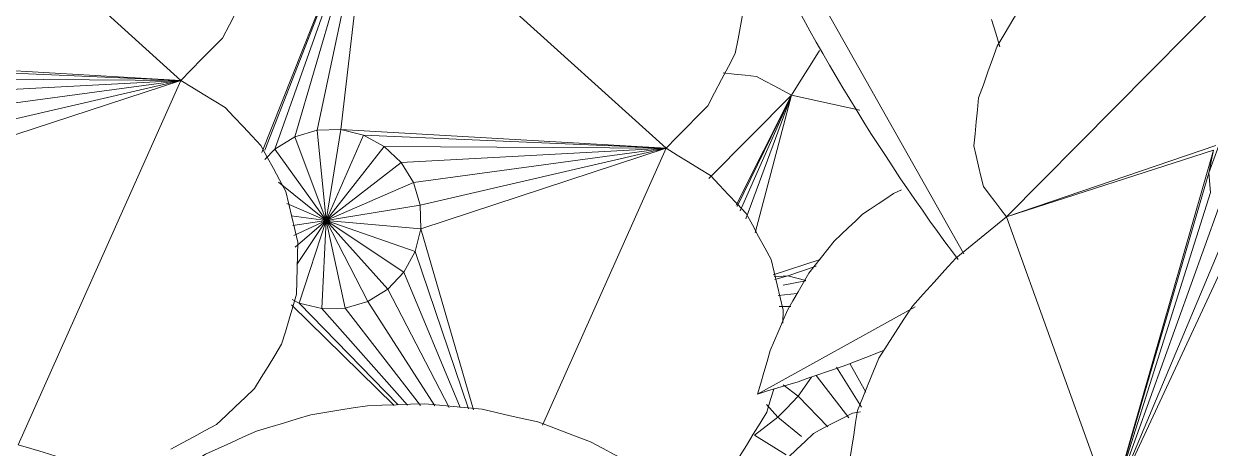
# Model space of a CAD drawing. Header units: metres. Extents: x -18.34 to -13.25, y -25.49 to -16.26.
# Drawn here: x -17.1936 to -17.0828, y -21.325 to -21.2853 of the extents above; entities that cross this region are included whole.
import ezdxf

# ---------------------------------------------------------------- set-up
doc = ezdxf.new("R2010")
doc.units = ezdxf.units.M
doc.layers.add('Importações nas famílias', color=7, linetype='Continuous', lineweight=5)
doc.layers.add('Vegetação', color=7, linetype='Continuous', lineweight=5)

# ---------------------------------------------------------------- blocks, each defined once
blk = doc.blocks.new('Planta_pergolado_12200 - plantas pergolado_skp_Component_17-V790-Pavimento 02 - Executivo')
at = {"layer": 'Importações nas famílias', "color": 9}
for p, q in [((0.62802, 0.06748), (0.64319, 0.03345)), ((0.62029, 0.04096), (0.64319, 0.03345)), ((0.62023, 0.03877), (0.64319, 0.03345)), ((0.64319, 0.03345), (0.61961, 0.03666)), ((0.64319, 0.03345), (0.61847, 0.03479)), ((0.64319, 0.03345), (0.61283, 0.03171)), ((0.61495, 0.03222), (0.64319, 0.03345)), ((0.61556, 0.00845), (0.64319, 0.03345)), ((0.61688, 0.03327), (0.64319, 0.03345))]:
    blk.add_line(p, q, dxfattribs=at)
at = {"layer": 'Importações nas famílias', "color": 9, "flags": 128}
for points in [[(0.63268, 0.06887), (0.63152, 0.06852), (0.63035, 0.06817), (0.62919, 0.06782), (0.62802, 0.06748)], [(0.64653, 0.06557), (0.64546, 0.06614), (0.6444, 0.06672), (0.64333, 0.0673), (0.64226, 0.06788)], [(0.65006, 0.06222), (0.64918, 0.06306), (0.6483, 0.06389), (0.64741, 0.06473), (0.64653, 0.06557)], [(0.6526, 0.05808), (0.65196, 0.05912), (0.65133, 0.06015), (0.65069, 0.06119), (0.65006, 0.06222)], [(0.65398, 0.05342), (0.65364, 0.05458), (0.65329, 0.05575), (0.65295, 0.05691), (0.6526, 0.05808)], [(0.65412, 0.04855), (0.65408, 0.04977), (0.65405, 0.05098), (0.65402, 0.0522), (0.65398, 0.05342)], [(0.65299, 0.04382), (0.65327, 0.045), (0.65355, 0.04619), (0.65383, 0.04737), (0.65412, 0.04855)], [(0.65067, 0.03954), (0.65125, 0.04061), (0.65183, 0.04168), (0.65241, 0.04275), (0.65299, 0.04382)], [(0.64733, 0.036), (0.64817, 0.03689), (0.649, 0.03777), (0.64984, 0.03865), (0.65067, 0.03954)], [(0.64319, 0.03345), (0.64423, 0.03409), (0.64526, 0.03473), (0.6463, 0.03536), (0.64733, 0.036)], [(0.64707, 0.0295), (0.6461, 0.03049), (0.64513, 0.03148), (0.64416, 0.03246), (0.64319, 0.03345)], [(0.64965, 0.02459), (0.649, 0.02582), (0.64836, 0.02704), (0.64772, 0.02827), (0.64707, 0.0295)]]:
    blk.add_lwpolyline(points, dxfattribs=at)
blk = doc.blocks.new('Planta_pergolado_12200 - plantas pergolado_skp_Component_16-V2914-Pavimento 02 - Executivo')
at = {"extrusion": (0, 0, -1), "zscale": -1, "rotation": 180}
blk.add_blockref('Planta_pergolado_12200 - plantas pergolado_skp_Component_17-V790-Pavimento 02 - Executivo', (0.24212, -0.15907), dxfattribs=at)
blk = doc.blocks.new('Planta_pergolado_12200 - plantas pergolado_skp_Component_17-V2918-Pavimento 02 - Executivo')
at = {"layer": 'Importações nas famílias', "color": 9}
for p, q in [((0.40862, -0.19924), (0.41873, -0.17386)), ((0.40891, -0.19904), (0.41873, -0.17386)), ((0.40984, -0.19893), (0.41873, -0.17386)), ((0.41171, -0.19779), (0.41873, -0.17386)), ((0.41381, -0.19717), (0.41873, -0.17386)), ((0.416, -0.19712), (0.41873, -0.17386)), ((0.41873, -0.17386), (0.44636, -0.19886)), ((0.41381, -0.19717), (0.416, -0.19712)), ((0.41465, -0.20561), (0.416, -0.19712)), ((0.44636, -0.19886), (0.416, -0.19712)), ((0.41813, -0.19763), (0.416, -0.19712)), ((0.40984, -0.19893), (0.41171, -0.19779)), ((0.41171, -0.19779), (0.41381, -0.19717)), ((0.41465, -0.20561), (0.41171, -0.19779)), ((0.41465, -0.20561), (0.41381, -0.19717)), ((0.41465, -0.20561), (0.41813, -0.19763)), ((0.42005, -0.19868), (0.41813, -0.19763)), ((0.41813, -0.19763), (0.44636, -0.19886)), ((0.40891, -0.19991), (0.40984, -0.19893)), ((0.41465, -0.20561), (0.40984, -0.19893)), ((0.41465, -0.20561), (0.42005, -0.19868)), ((0.42164, -0.2002), (0.42005, -0.19868)), ((0.42005, -0.19868), (0.44636, -0.19886)), ((0.44636, -0.19886), (0.42164, -0.2002)), ((0.44636, -0.19886), (0.42278, -0.20207)), ((0.4234, -0.20418), (0.44636, -0.19886)), ((0.42346, -0.20637), (0.44636, -0.19886)), ((0.43484, -0.22472), (0.44636, -0.19886)), ((0.41465, -0.20561), (0.42164, -0.2002)), ((0.42278, -0.20207), (0.42164, -0.2002)), ((0.41465, -0.20561), (0.4102, -0.20203)), ((0.41465, -0.20561), (0.42278, -0.20207)), ((0.42328, -0.20375), (0.42278, -0.20207)), ((0.42328, -0.20375), (0.4234, -0.20418)), ((0.41465, -0.20561), (0.41096, -0.20403)), ((0.4234, -0.20418), (0.41465, -0.20561)), ((0.4234, -0.20418), (0.42346, -0.20637)), ((0.41465, -0.20561), (0.41138, -0.20518)), ((0.41465, -0.20561), (0.41152, -0.20608)), ((0.41465, -0.20561), (0.41161, -0.20699)), ((0.41465, -0.20561), (0.41173, -0.20809)), ((0.4119, -0.2097), (0.41465, -0.20561)), ((0.41465, -0.20561), (0.4121, -0.21332)), ((0.41423, -0.21383), (0.41465, -0.20561)), ((0.41465, -0.20561), (0.4219, -0.21043)), ((0.42039, -0.21202), (0.41465, -0.20561)), ((0.41465, -0.20561), (0.41852, -0.21316)), ((0.41642, -0.21378), (0.41465, -0.20561)), ((0.41465, -0.20561), (0.42294, -0.2085)), ((0.41465, -0.20561), (0.42346, -0.20637)), ((0.42346, -0.20637), (0.42294, -0.2085)), ((0.42346, -0.20637), (0.42839, -0.22327)), ((0.42294, -0.2085), (0.4219, -0.21043)), ((0.42791, -0.22319), (0.42294, -0.2085)), ((0.4219, -0.21043), (0.42039, -0.21202)), ((0.42713, -0.22306), (0.4219, -0.21043)), ((0.42039, -0.21202), (0.41927, -0.2127)), ((0.42611, -0.22306), (0.42039, -0.21202)), ((0.42097, -0.22286), (0.41139, -0.21347)), ((0.4121, -0.21332), (0.41147, -0.21297)), ((0.41423, -0.21383), (0.4121, -0.21332)), ((0.42136, -0.22281), (0.4121, -0.21332)), ((0.41852, -0.21316), (0.41642, -0.21378)), ((0.41927, -0.2127), (0.41852, -0.21316)), ((0.42479, -0.22291), (0.41852, -0.21316)), ((0.41642, -0.21378), (0.41423, -0.21383)), ((0.42224, -0.22283), (0.41423, -0.21383)), ((0.42345, -0.22287), (0.41642, -0.21378)), ((0.45729, -0.21396), (0.45726, -0.21518))]:
    blk.add_line(p, q, dxfattribs=at)
at = {"layer": 'Importações nas famílias', "color": 9, "flags": 128}
for points in [[(0.45387, -0.18455), (0.4536, -0.18591), (0.45334, -0.18728), (0.45308, -0.18864), (0.45282, -0.19)], [(0.45282, -0.19), (0.45218, -0.19123), (0.45153, -0.19245), (0.45089, -0.19368), (0.45025, -0.19491)], [(0.45025, -0.19491), (0.44928, -0.1959), (0.44831, -0.19688), (0.44733, -0.19787), (0.44636, -0.19886)], [(0.44636, -0.19886), (0.4474, -0.1995), (0.44843, -0.20014), (0.44947, -0.20077), (0.4505, -0.20141)], [(0.4505, -0.20141), (0.45134, -0.2023), (0.45217, -0.20318), (0.45301, -0.20406), (0.45384, -0.20495)], [(0.45384, -0.20495), (0.45442, -0.20602), (0.455, -0.20709), (0.45558, -0.20816), (0.45616, -0.20923)], [(0.45616, -0.20923), (0.45644, -0.21041), (0.45672, -0.2116), (0.45701, -0.21278), (0.45729, -0.21396)], [(0.45641, -0.22134), (0.45612, -0.22232), (0.45577, -0.22349)], [(0.45577, -0.22349), (0.45514, -0.22453), (0.4545, -0.22556), (0.45387, -0.2266), (0.45323, -0.22763)]]:
    blk.add_lwpolyline(points, dxfattribs=at)
blk = doc.blocks.new('Planta_pergolado_12200 - plantas pergolado_skp_Component_16-V2919-Pavimento 02 - Executivo')
blk.add_blockref('Planta_pergolado_12200 - plantas pergolado_skp_Component_17-V2918-Pavimento 02 - Executivo', (0, 0))
blk = doc.blocks.new('Planta_pergolado_12200 - plantas pergolado_skp_-V2955-Pavimento 02 - Executivo')
for name in ['Planta_pergolado_12200 - plantas pergolado_skp_Component_16-V2914-Pavimento 02 - Executivo', 'Planta_pergolado_12200 - plantas pergolado_skp_Component_16-V2919-Pavimento 02 - Executivo']:
    blk.add_blockref(name, (0, 0))
blk = doc.blocks.new('Planta_pergolado_12200 - plantas pergolado_skp_Component_17-V3078-Pavimento 02 - Executivo')
at = {"layer": 'Importações nas famílias', "color": 9}
for p, q in [((0.46376, -0.22358), (0.4645, -0.22346)), ((0.48278, -0.235), (0.48612, -0.23884)), ((0.47751, -0.23855), (0.47823, -0.23688)), ((0.47315, -0.23727), (0.46222, -0.24513)), ((0.47765, -0.23859), (0.47819, -0.23725)), ((0.47785, -0.2388), (0.47824, -0.23773)), ((0.47816, -0.23918), (0.47837, -0.23849)), ((0.47397, -0.24756), (0.47606, -0.24246)), ((0.47333, -0.24821), (0.47572, -0.24269)), ((0.47504, -0.24647), (0.47626, -0.24316)), ((0.47635, -0.24515), (0.47661, -0.2443)), ((0.44262, -0.26461), (0.4428, -0.2635))]:
    blk.add_line(p, q, dxfattribs=at)
at = {"layer": 'Importações nas famílias', "color": 9, "flags": 128}
for points in [[(0.46013, -0.22547), (0.46104, -0.225), (0.46194, -0.22453), (0.46285, -0.22406), (0.46376, -0.22358)], [(0.45699, -0.22845), (0.45777, -0.22771), (0.45856, -0.22696), (0.45934, -0.22622), (0.46013, -0.22547)], [(0.45454, -0.23233), (0.45515, -0.23136), (0.45576, -0.23039), (0.45637, -0.22942), (0.45699, -0.22845)], [(0.453, -0.23669), (0.45335, -0.23571), (0.45375, -0.23458), (0.45414, -0.23346), (0.45454, -0.23233)], [(0.44717, -0.25538), (0.44799, -0.25469), (0.4488, -0.25399), (0.44949, -0.25341)], [(0.44457, -0.2591), (0.44522, -0.25817), (0.44587, -0.25724), (0.44652, -0.25631), (0.44717, -0.25538)], [(0.4428, -0.2635), (0.44325, -0.2624), (0.44369, -0.2613), (0.44413, -0.2602), (0.44457, -0.2591)]]:
    blk.add_lwpolyline(points, dxfattribs=at)
blk = doc.blocks.new('Planta_pergolado_12200 - plantas pergolado_skp_Component_16-V3079-Pavimento 02 - Executivo')
blk.add_blockref('Planta_pergolado_12200 - plantas pergolado_skp_Component_17-V3078-Pavimento 02 - Executivo', (0, 0))
blk = doc.blocks.new('Planta_pergolado_12200 - plantas pergolado_skp_Component_12-V865-Pavimento 02 - Executivo')
at = {"layer": 'Importações nas famílias', "color": 9}
for p, q in [((0.4549, 0.2218), (0.46961, 0.21366)), ((0.46589, 0.21805), (0.46673, 0.2177)), ((0.46835, 0.20275), (0.46759, 0.20308))]:
    blk.add_line(p, q, dxfattribs=at)
at = {"layer": 'Importações nas famílias', "color": 9, "flags": 128}
for points in [[(0.45608, 0.21775), (0.45579, 0.21877), (0.45549, 0.21978), (0.4552, 0.22079), (0.4549, 0.2218)], [(0.4549, 0.2218), (0.45584, 0.22151), (0.45679, 0.22123), (0.45773, 0.22094), (0.45868, 0.22065)], [(0.45868, 0.22065), (0.4596, 0.22033), (0.46052, 0.22002), (0.46144, 0.21971), (0.46236, 0.21939)], [(0.46236, 0.21939), (0.46324, 0.21906), (0.46412, 0.21872), (0.46501, 0.21839), (0.46589, 0.21805)], [(0.4577, 0.21397), (0.45729, 0.21491), (0.45689, 0.21586), (0.45649, 0.21681), (0.45608, 0.21775)], [(0.4597, 0.21053), (0.4592, 0.21139), (0.4587, 0.21225), (0.4582, 0.21311), (0.4577, 0.21397)], [(0.46206, 0.20752), (0.46147, 0.20828), (0.46088, 0.20903), (0.46029, 0.20978), (0.4597, 0.21053)], [(0.46471, 0.20502), (0.46405, 0.20565), (0.46338, 0.20627), (0.46272, 0.2069), (0.46206, 0.20752)], [(0.46759, 0.20308), (0.46687, 0.20357), (0.46615, 0.20405), (0.46543, 0.20454), (0.46471, 0.20502)]]:
    blk.add_lwpolyline(points, dxfattribs=at)
blk = doc.blocks.new('Planta_pergolado_12200 - plantas pergolado_skp_Component_16-V3081-Pavimento 02 - Executivo')
at = {"extrusion": (0, 0, -1), "zscale": -1, "rotation": 180}
blk.add_blockref('Planta_pergolado_12200 - plantas pergolado_skp_Component_12-V865-Pavimento 02 - Executivo', (0, 0), dxfattribs=at)
blk = doc.blocks.new('Planta_pergolado_12200 - plantas pergolado_skp_Component_12-V935-Pavimento 02 - Executivo')
at = {"layer": 'Importações nas famílias', "color": 9}
for p, q in [((0.39909, 0.23015), (0.44176, 0.23703)), ((0.45184, 0.23594), (0.45126, 0.23514))]:
    blk.add_line(p, q, dxfattribs=at)
at = {"layer": 'Importações nas famílias', "color": 9, "flags": 128}
for points in [[(0.43147, 0.24027), (0.43267, 0.24036), (0.43388, 0.24044), (0.43509, 0.24053), (0.4363, 0.24061)], [(0.4363, 0.24061), (0.43748, 0.24063), (0.43866, 0.24064), (0.43984, 0.24065), (0.44102, 0.24066)], [(0.44102, 0.24066), (0.44216, 0.2406), (0.44319, 0.24054)], [(0.42169, 0.23869), (0.42291, 0.23893), (0.42414, 0.23916), (0.42536, 0.23939), (0.42658, 0.23963)], [(0.42658, 0.23963), (0.4278, 0.23979), (0.42902, 0.23995), (0.43024, 0.24011), (0.43147, 0.24027)], [(0.41686, 0.23748), (0.41806, 0.23778), (0.41927, 0.23809), (0.42048, 0.23839), (0.42169, 0.23869)], [(0.41213, 0.236), (0.41331, 0.23637), (0.41449, 0.23674), (0.41567, 0.23711), (0.41686, 0.23748)], [(0.40756, 0.23427), (0.4087, 0.2347), (0.40984, 0.23514), (0.41098, 0.23557), (0.41213, 0.236)], [(0.45126, 0.23514), (0.45041, 0.23427), (0.44955, 0.23341), (0.4487, 0.23254), (0.44784, 0.23167)], [(0.4032, 0.23231), (0.40429, 0.2328), (0.40538, 0.23329), (0.40647, 0.23378), (0.40756, 0.23427)], [(0.39909, 0.23015), (0.40012, 0.23069), (0.40115, 0.23123), (0.40217, 0.23177), (0.4032, 0.23231)], [(0.44784, 0.23167), (0.44684, 0.23093), (0.44584, 0.23018), (0.44483, 0.22943), (0.44383, 0.22869)], [(0.40338, 0.22742), (0.40231, 0.2281), (0.40124, 0.22878), (0.40017, 0.22946), (0.39909, 0.23015)], [(0.44383, 0.22869), (0.4427, 0.22808), (0.44157, 0.22747), (0.44044, 0.22686), (0.43931, 0.22625)], [(0.40812, 0.22527), (0.40693, 0.22581), (0.40575, 0.22634), (0.40456, 0.22688), (0.40338, 0.22742)], [(0.43931, 0.22625), (0.43808, 0.22579), (0.43686, 0.22533), (0.43563, 0.22487), (0.4344, 0.22441)], [(0.41319, 0.22375), (0.41192, 0.22413), (0.41065, 0.22451), (0.40938, 0.22489), (0.40812, 0.22527)], [(0.41848, 0.22289), (0.41715, 0.2231), (0.41583, 0.22332), (0.41451, 0.22353), (0.41319, 0.22375)], [(0.4344, 0.22441), (0.4331, 0.22411), (0.4318, 0.22382), (0.43051, 0.22352), (0.42921, 0.22322)], [(0.42386, 0.22271), (0.42251, 0.22276), (0.42117, 0.2228), (0.41982, 0.22284), (0.41848, 0.22289)], [(0.42921, 0.22322), (0.42787, 0.2231), (0.42653, 0.22297), (0.4252, 0.22284), (0.42386, 0.22271)]]:
    blk.add_lwpolyline(points, dxfattribs=at)
blk = doc.blocks.new('Planta_pergolado_12200 - plantas pergolado_skp_Component_12-V916-Pavimento 02 - Executivo')
at = {"layer": 'Importações nas famílias', "color": 9}
blk.add_line((0.28568, 0.1479), (0.31031, 0.19152), dxfattribs=at)
at = {"layer": 'Importações nas famílias', "color": 9, "flags": 128}
for points in [[(0.30714, 0.18846), (0.30785, 0.18942), (0.30855, 0.19038), (0.30926, 0.19134), (0.30977, 0.19204)], [(0.30435, 0.18443), (0.30505, 0.18544), (0.30575, 0.18644), (0.30644, 0.18745), (0.30714, 0.18846)], [(0.30163, 0.18028), (0.30231, 0.18131), (0.30299, 0.18235), (0.30367, 0.18339), (0.30435, 0.18443)], [(0.29901, 0.17603), (0.29967, 0.17709), (0.30032, 0.17815), (0.30098, 0.17921), (0.30163, 0.18028)], [(0.29652, 0.17175), (0.29714, 0.17282), (0.29776, 0.17389), (0.29839, 0.17496), (0.29901, 0.17603)], [(0.29418, 0.16748), (0.29477, 0.16855), (0.29535, 0.16962), (0.29593, 0.17069), (0.29652, 0.17175)], [(0.31367, 0.1722), (0.31329, 0.17092), (0.3129, 0.16964)]]:
    blk.add_lwpolyline(points, dxfattribs=at)
blk = doc.blocks.new('Planta_pergolado_12200 - plantas pergolado_skp_Component_17-V2170-Pavimento 02 - Executivo')
at = {"layer": 'Importações nas famílias', "color": 9}
for p, q in [((0.47813, 0.20527), (0.4879, 0.23234)), ((0.49719, 0.20299), (0.4879, 0.23234)), ((0.4879, 0.23234), (0.49703, 0.20114)), ((0.49794, 0.20445), (0.4879, 0.23234)), ((0.49922, 0.20544), (0.4879, 0.23234)), ((0.50026, 0.20571), (0.4879, 0.23234)), ((0.4879, 0.23234), (0.49747, 0.19904)), ((0.49747, 0.19904), (0.47813, 0.20527)), ((0.47813, 0.20527), (0.49767, 0.1986)), ((0.511, 0.1721), (0.47813, 0.20527)), ((0.49719, 0.20299), (0.49703, 0.20114)), ((0.49878, 0.19638), (0.49703, 0.20114)), ((0.49703, 0.20114), (0.49747, 0.19904))]:
    blk.add_line(p, q, dxfattribs=at)
at = {"layer": 'Importações nas famílias', "color": 9, "flags": 128}
for points in [[(0.46353, 0.2279), (0.46371, 0.22676), (0.46388, 0.22561), (0.46406, 0.22447), (0.46424, 0.22333)], [(0.46424, 0.22333), (0.46473, 0.22211), (0.46523, 0.22089), (0.46573, 0.21967), (0.46622, 0.21845)], [(0.46622, 0.21845), (0.46701, 0.21724), (0.46779, 0.21603), (0.46857, 0.21482), (0.46936, 0.2136)], [(0.46936, 0.2136), (0.47037, 0.21248), (0.47139, 0.21135), (0.4724, 0.21023), (0.47342, 0.20911)], [(0.47342, 0.20911), (0.4746, 0.20815), (0.47578, 0.20719), (0.47696, 0.20623), (0.47813, 0.20527)], [(0.47813, 0.20527), (0.4776, 0.20456), (0.47706, 0.20384), (0.47652, 0.20313), (0.47598, 0.20242)], [(0.47598, 0.20242), (0.47576, 0.20147), (0.47554, 0.20052), (0.47532, 0.19957), (0.4751, 0.19863)], [(0.4751, 0.19863), (0.47521, 0.19751), (0.47532, 0.19639), (0.47543, 0.19528), (0.47554, 0.19416)], [(0.47554, 0.19416), (0.47598, 0.19295), (0.47641, 0.19174), (0.47685, 0.19053), (0.47728, 0.18932)], [(0.47728, 0.18932), (0.47801, 0.1881), (0.47874, 0.18688), (0.47947, 0.18566), (0.4802, 0.18444)]]:
    blk.add_lwpolyline(points, dxfattribs=at)
blk = doc.blocks.new('Planta_pergolado_12200 - plantas pergolado_skp_Component_16-V3115-Pavimento 02 - Executivo')
at = {"extrusion": (0, 0, -1), "zscale": -1, "rotation": 180}
for name, p in [('Planta_pergolado_12200 - plantas pergolado_skp_Component_17-V2170-Pavimento 02 - Executivo', (0, 0)), ('Planta_pergolado_12200 - plantas pergolado_skp_Component_12-V916-Pavimento 02 - Executivo', (-0.16385, -0.0172)), ('Planta_pergolado_12200 - plantas pergolado_skp_Component_12-V935-Pavimento 02 - Executivo', (0, 0))]:
    blk.add_blockref(name, p, dxfattribs=at)
blk = doc.blocks.new('Planta_pergolado_12200 - plantas pergolado_skp_Component_17-V3117-Pavimento 02 - Executivo')
at = {"layer": 'Importações nas famílias', "color": 9}
for p, q in [((0.45807, -0.19389), (0.45035, -0.20169)), ((0.4529, -0.20418), (0.45807, -0.19389)), ((0.45299, -0.2043), (0.45807, -0.19389)), ((0.45328, -0.20471), (0.45807, -0.19389)), ((0.45382, -0.20546), (0.45807, -0.19389)), ((0.45469, -0.20676), (0.45807, -0.19389)), ((0.45807, -0.19389), (0.46444, -0.19529)), ((0.46075, -0.20925), (0.45636, -0.21066)), ((0.45772, -0.21077), (0.46039, -0.20987)), ((0.45772, -0.21077), (0.45644, -0.21086)), ((0.45653, -0.2111), (0.45772, -0.21077)), ((0.45731, -0.21163), (0.45939, -0.21123)), ((0.45941, -0.2112), (0.45772, -0.21077)), ((0.45683, -0.2126), (0.45861, -0.21242)), ((0.458, -0.21364), (0.45693, -0.21362)), ((0.46462, -0.22303), (0.46226, -0.21929)), ((0.46353, -0.21894), (0.46502, -0.22164)), ((0.45994, -0.22021), (0.4587, -0.222)), ((0.46341, -0.22403), (0.46038, -0.22006)), ((0.4587, -0.222), (0.45731, -0.22094)), ((0.4587, -0.222), (0.45756, -0.22318)), ((0.46147, -0.22487), (0.4587, -0.222)), ((0.45574, -0.22278), (0.4568, -0.22397)), ((0.45756, -0.22318), (0.4568, -0.22397)), ((0.4568, -0.22397), (0.45463, -0.22563)), ((0.45902, -0.22576), (0.4568, -0.22397)), ((0.45757, -0.22748), (0.45463, -0.22563))]:
    blk.add_line(p, q, dxfattribs=at)
at = {"layer": 'Importações nas famílias', "color": 9, "flags": 128}
for points in [[(0.45807, -0.19389), (0.45895, -0.19251), (0.45982, -0.19112), (0.46069, -0.18974)], [(0.45168, -0.19181), (0.45272, -0.19193), (0.45376, -0.19205), (0.4548, -0.19217)], [(0.4548, -0.19217), (0.45562, -0.1926), (0.45644, -0.19303), (0.45726, -0.19346), (0.45807, -0.19389)]]:
    blk.add_lwpolyline(points, dxfattribs=at)
blk = doc.blocks.new('Planta_pergolado_12200 - plantas pergolado_skp_Component_16-V3118-Pavimento 02 - Executivo')
blk.add_blockref('Planta_pergolado_12200 - plantas pergolado_skp_Component_17-V3117-Pavimento 02 - Executivo', (0, 0))
blk = doc.blocks.new('Planta_pergolado_12200 - plantas pergolado_skp_-V3127-Pavimento 02 - Executivo')
for name in ['Planta_pergolado_12200 - plantas pergolado_skp_Component_16-V3115-Pavimento 02 - Executivo', 'Planta_pergolado_12200 - plantas pergolado_skp_Component_16-V3118-Pavimento 02 - Executivo']:
    blk.add_blockref(name, (0, 0))
blk = doc.blocks.new('Planta_pergolado_12200 - plantas pergolado_skp_-V3128-Pavimento 02 - Executivo')
for name in ['Planta_pergolado_12200 - plantas pergolado_skp_-V3127-Pavimento 02 - Executivo', 'Planta_pergolado_12200 - plantas pergolado_skp_Component_16-V3081-Pavimento 02 - Executivo', 'Planta_pergolado_12200 - plantas pergolado_skp_Component_16-V3079-Pavimento 02 - Executivo']:
    blk.add_blockref(name, (0, 0))
blk = doc.blocks.new('Planta_pergolado_12200 - plantas pergolado_skp_-V3129-Pavimento 02 - Executivo')
for name in ['Planta_pergolado_12200 - plantas pergolado_skp_-V3128-Pavimento 02 - Executivo', 'Planta_pergolado_12200 - plantas pergolado_skp_-V2955-Pavimento 02 - Executivo']:
    blk.add_blockref(name, (0, 0))
blk = doc.blocks.new('Planta_pergolado_12200 - Planta_pergolado_12200-3075656-Pavimento 02 - Executivo')
blk.add_blockref('Planta_pergolado_12200 - plantas pergolado_skp_-V3129-Pavimento 02 - Executivo', (0, 0))

msp = doc.modelspace()

# ---------------------------------------------------------------- block references
at = {"layer": 'Vegetação', "color": 9}
msp.add_blockref('Planta_pergolado_12200 - Planta_pergolado_12200-3075656-Pavimento 02 - Executivo', (-17.58, -21.09809), dxfattribs=at)

doc.saveas('drawing.dxf')
